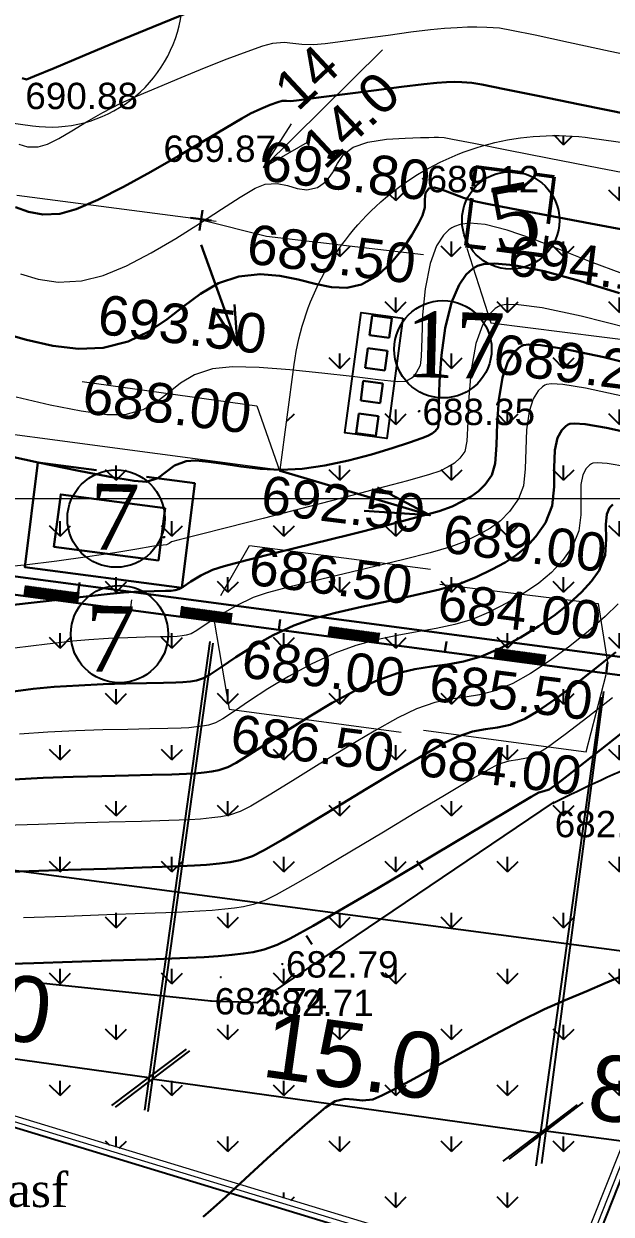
# Model space of a CAD drawing. Header units: feet. Extents: x 3381 to 1374491, y 675186 to 8751562.
# Drawn here: x 688404.22 to 688426.5, y 4376094.55 to 4376139.69 of the extents above; entities that cross this region are included whole.
import ezdxf

# ---------------------------------------------------------------- set-up
doc = ezdxf.new("R2010")
doc.units = ezdxf.units.FT
doc.header["$MEASUREMENT"] = 0
doc.header["$PDMODE"] = 34
doc.header["$PDSIZE"] = 0.01
for name, pattern in [('ACAD_ISO02W100', [15, 12, -3]), ('DASHEDX2', [38.1, 25.4, -12.7]), ('DUZ', [0])]:
    doc.linetypes.add(name, pattern=pattern)
doc.layers.get('0').update_dxf_attribs({"linetype": 'CONTINUOUS'})
doc.layers.get('Defpoints').update_dxf_attribs({"linetype": 'CONTINUOUS'})
for name, color, linetype in [('0_Point_Height', 2, 'CONTINUOUS'), ('0_Point_Point', 7, 'CONTINUOUS'), ('Layer8', 7, 'CONTINUOUS'), ('Yazilar', 7, 'CONTINUOUS')]:
    doc.layers.add(name, color=color, linetype=linetype)
for name, color, linetype, lineweight in [('ANA HORIZONTAL', 24, 'CONTINUOUS', 30), ('HORIZANTAL', 24, 'CONTINUOUS', 13), ('km setka', 170, 'CONTINUOUS', 15), ('yol 6m', 250, 'CONTINUOUS', 30)]:
    doc.layers.add(name, color=color, linetype=linetype, lineweight=lineweight)
doc.styles.get("Standard").update_dxf_attribs({"font": 'arial.ttf', "height": 2.5})
doc.styles.add('style5', font='ariall.ttf', dxfattribs={"height": 400})
doc.linetypes.add('FENCELINE2', pattern='A,6.35,-2.54,[132,ltypeshp.shx,S=2.54,R=0,X=-2.54,Y=0],-2.54,25.4', length=36.83)
doc.dimstyles.new('ISO-25', dxfattribs={"dimtxt": 2.5, "dimasz": 2.5, "dimexe": 1.25, "dimexo": 0.625, "dimtad": 1, "dimtxsty": 'Standard', "dimblk": 'OBLIQUE', "dimcen": 2.5, "dimadec": 0, "dimazin": 0, "dimtfac": 1, "dimtmove": 0, "dimatfit": 3, "dimldrblk": 'OBLIQUE', "dimfxl": 1, "dimarcsym": 0})

# ---------------------------------------------------------------- blocks, each defined once
blk = doc.blocks.new('_Oblique')
at = {"color": 0, "linetype": 'ByBlock', "lineweight": -2}
blk.add_line((-0.5, -0.5), (0.5, 0.5), dxfattribs=at)
blk = doc.blocks.new('*D123')
at = {"color": 0, "lineweight": -2, "transparency": 16777216}
for p, q in [((688336.379, 4376126.353), (688334.936, 4376115.482)), ((688335.1, 4376116.721), (688432.679, 4376103.767)), ((688433.957, 4376113.399), (688432.514, 4376102.528))]:
    blk.add_line(p, q, dxfattribs=at)
at = {"layer": 'Defpoints', "color": 0, "lineweight": 13, "transparency": 16777216}
for p in [(688336.461, 4376126.973), (688434.039, 4376114.019), (688432.679, 4376103.767)]:
    blk.add_point(p, dxfattribs=at)
at = {"color": 0, "lineweight": -2, "transparency": 16777216, "xscale": 2.5, "yscale": 2.5, "zscale": 2.5}
for p, rotation in [((688335.1, 4376116.721), 172.4381106519648), ((688432.679, 4376103.767), 352.4381106519648)]:
    blk.add_blockref('_Oblique', p, dxfattribs=dict(at, rotation=rotation))
at = {"color": 0, "lineweight": 18, "transparency": 16777216, "insert": (688384.14, 4376112.129), "char_height": 2.5, "width": 7.64475, "attachment_point": 5, "rotation": 352.4381}
blk.add_mtext('{\\fArial|b0|i0|c238|p34;98.50}', dxfattribs=at)
blk = doc.blocks.new('*D126')
at = {"color": 0, "lineweight": -2, "transparency": 16777216}
for p, q in [((688396.559, 4376118.313), (688394.085, 4376100.546)), ((688411.279, 4376116.263), (688408.805, 4376098.497)), ((688394.258, 4376101.784), (688408.978, 4376099.735))]:
    blk.add_line(p, q, dxfattribs=at)
at = {"layer": 'Defpoints', "color": 0, "lineweight": 13, "transparency": 16777216}
for p in [(688396.645, 4376118.932), (688411.365, 4376116.882), (688408.978, 4376099.735)]:
    blk.add_point(p, dxfattribs=at)
at = {"color": 0, "lineweight": -2, "transparency": 16777216, "xscale": 2.5, "yscale": 2.5, "zscale": 2.5}
for p, rotation in [((688394.258, 4376101.784), 172.0735052594781), ((688408.978, 4376099.735), 352.0735052594781)]:
    blk.add_blockref('_Oblique', p, dxfattribs=dict(at, rotation=rotation))
at = {"color": 0, "lineweight": 13, "transparency": 16777216, "insert": (688401.88, 4376102.643), "char_height": 2.5, "attachment_point": 5, "rotation": 352.0735}
blk.add_mtext('{\\fArial|b0|i0|c238|p34;15.0}', dxfattribs=at)
blk = doc.blocks.new('*D127')
at = {"color": 0, "lineweight": -2, "transparency": 16777216}
for p, q in [((688411.399, 4376116.203), (688408.926, 4376098.437)), ((688426.119, 4376114.153), (688423.645, 4376096.387)), ((688409.098, 4376099.675), (688423.818, 4376097.625))]:
    blk.add_line(p, q, dxfattribs=at)
at = {"layer": 'Defpoints', "color": 0, "lineweight": 13, "transparency": 16777216}
for p in [(688411.485, 4376116.822), (688426.205, 4376114.772), (688423.818, 4376097.625)]:
    blk.add_point(p, dxfattribs=at)
at = {"color": 0, "lineweight": -2, "transparency": 16777216, "xscale": 2.5, "yscale": 2.5, "zscale": 2.5}
for p, rotation in [((688409.098, 4376099.675), 172.0735052594781), ((688423.818, 4376097.625), 352.0735052594781)]:
    blk.add_blockref('_Oblique', p, dxfattribs=dict(at, rotation=rotation))
at = {"color": 0, "lineweight": 13, "transparency": 16777216, "insert": (688416.72, 4376100.533), "char_height": 2.5, "attachment_point": 5, "rotation": 352.0735}
blk.add_mtext('{\\fArial|b0|i0|c238|p34;15.0}', dxfattribs=at)
blk = doc.blocks.new('*D128')
at = {"color": 0, "lineweight": -2, "transparency": 16777216}
for p, q in [((688426.214, 4376114.365), (688423.855, 4376096.473)), ((688433.85, 4376113.359), (688431.491, 4376095.466)), ((688424.018, 4376097.712), (688431.654, 4376096.705))]:
    blk.add_line(p, q, dxfattribs=at)
at = {"layer": 'Defpoints', "color": 0, "lineweight": 13, "transparency": 16777216}
for p in [(688426.296, 4376114.985), (688433.932, 4376113.978), (688431.654, 4376096.705)]:
    blk.add_point(p, dxfattribs=at)
at = {"color": 0, "lineweight": -2, "transparency": 16777216, "xscale": 2.5, "yscale": 2.5, "zscale": 2.5}
for p, rotation in [((688424.018, 4376097.712), 172.4883125135938), ((688431.654, 4376096.705), 352.4883125135938)]:
    blk.add_blockref('_Oblique', p, dxfattribs=dict(at, rotation=rotation))
at = {"color": 0, "lineweight": 13, "transparency": 16777216, "insert": (688428.085, 4376099.094), "char_height": 2.5, "width": 8.40093, "attachment_point": 5, "rotation": 352.4883}
blk.add_mtext('{\\fArial|b0|i0|c238|p34;8.0}', dxfattribs=at)

msp = doc.modelspace()

# ---------------------------------------------------------------- hatches: boundary and pattern name
at = {"lineweight": 25}
h = msp.add_hatch(dxfattribs=at)
h.set_pattern_fill('GRASS', color=3, scale=3)
h.set_pattern_definition([(90, (3257.312, 90.9465), (-2.121320343, 2.121320343), [0.5625, -3.680140689]), (45, (3257.312, 90.9465), (-2.1213203436, 2.1213203436), [0.5625, -2.4375]), (135, (3257.312, 90.9465), (-2.1213203436, -2.1213203436), [0.5625, -2.4375])])
edge = h.paths.add_edge_path()
edge.add_line((688370.972, 4376192.883), (688367.226, 4376165.768))
edge.add_line((688367.226, 4376165.768), (688359.104, 4376166.921))
edge.add_line((688359.104, 4376166.921), (688358.29, 4376161.279))
edge.add_line((688358.29, 4376161.279), (688362.942, 4376160.608))
edge.add_line((688362.942, 4376160.608), (688362.215, 4376155.225))
edge.add_line((688362.215, 4376155.225), (688353.842, 4376156.356))
edge.add_line((688353.842, 4376156.356), (688351.701, 4376140.499))
edge.add_line((688351.701, 4376140.499), (688359.028, 4376139.51))
edge.add_line((688359.028, 4376139.51), (688358.806, 4376137.856))
edge.add_line((688358.806, 4376137.856), (688358.641, 4376136.621))
edge.add_line((688358.641, 4376136.621), (688357.393, 4376127.305))
edge.add_line((688357.393, 4376127.305), (688368.113, 4376125.761))
edge.add_line((688368.113, 4376125.761), (688394.743, 4376122.168))
edge.add_line((688394.743, 4376122.168), (688395.155, 4376125.278))
edge.add_line((688395.155, 4376125.278), (688409.007, 4376123.44))
edge.add_line((688409.007, 4376123.44), (688408.727, 4376121.332))
edge.add_line((688408.727, 4376121.332), (688414.083, 4376120.622))
edge.add_line((688414.083, 4376120.622), (688414.377, 4376122.798))
edge.add_line((688414.377, 4376122.798), (688413.97, 4376122.781))
edge.add_line((688413.97, 4376122.781), (688414.32, 4376125.417))
edge.add_arc((688424.582, 4376125.239), 10.263, 114.2395, 179.0096, ccw=False)
edge.add_line((688420.368, 4376134.598), (688421.162, 4376134.291))
edge.add_line((688421.162, 4376134.291), (688420.81, 4376131.194))
edge.add_line((688420.81, 4376131.194), (688424.134, 4376130.754))
edge.add_line((688424.134, 4376130.754), (688424.539, 4376133.816))
edge.add_line((688424.539, 4376133.816), (688427.07, 4376133.481))
edge.add_line((688427.07, 4376133.481), (688426.677, 4376130.407))
edge.add_line((688426.677, 4376130.407), (688429.987, 4376129.881))
edge.add_line((688429.987, 4376129.881), (688430.614, 4376133.375))
edge.add_line((688430.614, 4376133.375), (688420.865, 4376134.802))
edge.add_arc((688424.412, 4376125.452), 10, 87.4993, 110.7786, ccw=False)
edge.add_line((688424.849, 4376135.442), (688438.494, 4376133.599))
edge.add_line((688438.494, 4376133.599), (688439.147, 4376140.979))
edge.add_line((688439.147, 4376140.979), (688431.877, 4376141.985))
edge.add_line((688431.877, 4376141.985), (688434.289, 4376160.605))
edge.add_line((688434.289, 4376160.605), (688435.87, 4376160.814))
edge.add_line((688435.87, 4376160.814), (688435.274, 4376155.725))
edge.add_line((688435.274, 4376155.725), (688440.454, 4376155.015))
edge.add_line((688440.454, 4376155.015), (688440.103, 4376152.454))
edge.add_line((688440.103, 4376152.454), (688435, 4376153.153))
edge.add_line((688435, 4376153.153), (688434.389, 4376147.785))
edge.add_line((688434.389, 4376147.785), (688439.478, 4376147.068))
edge.add_line((688439.478, 4376147.068), (688439.698, 4376147.068))
edge.add_line((688439.698, 4376147.068), (688440.947, 4376155.512))
edge.add_line((688440.947, 4376155.512), (688441.648, 4376160.251))
edge.add_line((688441.648, 4376160.251), (688436.056, 4376161.23))
edge.add_line((688436.056, 4376161.23), (688434.389, 4376160.836))
edge.add_line((688434.389, 4376160.836), (688434.389, 4376161.792))
edge.add_arc((688437.47, 4376161.114), 3.155, 95.4615, 167.5925, ccw=False)
edge.add_line((688437.17, 4376164.255), (688450.499, 4376162.448))
edge.add_line((688450.499, 4376162.448), (688451.241, 4376167.695))
edge.add_line((688451.241, 4376167.695), (688437.876, 4376169.492))
edge.add_arc((688445.551, 4376167.813), 7.856, 132.7188, 167.6546, ccw=False)
edge.add_line((688440.221, 4376173.584), (688447.845, 4376170.651))
edge.add_line((688447.845, 4376170.651), (688449.599, 4376175.235))
edge.add_line((688449.599, 4376175.235), (688456.71, 4376172.514))
edge.add_line((688456.71, 4376172.514), (688433.781, 4376114.475))
edge.add_line((688433.781, 4376114.475), (688424.852, 4376091.873))
edge.add_line((688424.852, 4376091.873), (688333.257, 4376119.75))
edge.add_line((688333.257, 4376119.75), (688358.491, 4376169.045))
edge.add_line((688358.491, 4376169.045), (688370.795, 4376193.079))
edge.add_line((688370.795, 4376193.079), (688371.065, 4376193.572))
edge.add_line((688371.065, 4376193.572), (688370.972, 4376192.883))
at = {"lineweight": 30}
h = msp.add_hatch(dxfattribs=at)
h.set_pattern_fill('ANSI31', color=256, scale=0.3)
h.set_pattern_definition([(45, (3323.39012, 82.167127), (-0.0265165042945, 0.0265165042945), [])])
h.paths.add_polyline_path([(688404.295, 4376118.377), (688406.161, 4376118.127), (688406.107, 4376117.746), (688404.234, 4376118.001)])
h = msp.add_hatch(dxfattribs=at)
h.set_pattern_fill('ANSI31', color=256, scale=0.3)
h.set_pattern_definition([(45, (3329.3244, 81.37081), (-0.0265165042945, 0.0265165042945), [])])
h.paths.add_polyline_path([(688410.23, 4376117.581), (688412.095, 4376117.331), (688412.041, 4376116.95), (688410.169, 4376117.205)])
at = {"lineweight": 18}
h = msp.add_hatch(dxfattribs=at)
h.set_pattern_fill('ANSI31', color=256, scale=0.3)
h.set_pattern_definition([(45, (3334.924276, 80.629696), (-0.0265165042945, 0.0265165042945), [])])
h.paths.add_polyline_path([(688415.83, 4376116.84), (688417.695, 4376116.59), (688417.641, 4376116.208), (688415.769, 4376116.464)])
at = {"lineweight": 30}
h = msp.add_hatch(dxfattribs=at)
h.set_pattern_fill('ANSI31', color=256, scale=0.3)
h.set_pattern_definition([(45, (3341.227742, 79.798492), (-0.0265165042945, 0.0265165042945), [])])
h.paths.add_polyline_path([(688422.133, 4376116.009), (688423.999, 4376115.758), (688423.945, 4376115.377), (688422.072, 4376115.633)])

# ---------------------------------------------------------------- linework, layer by layer
at = {"color": 7, "linetype": 'ACAD_ISO02W100', "lineweight": 50, "ltscale": 0.15}
for p, q in [((688420.987, 4376131.29, -413.7), (688421.364, 4376134.266, -413.7)), ((688421.364, 4376134.266, -413.7), (688424.34, 4376133.889, -413.7)), ((688424.34, 4376133.889, -413.7), (688423.964, 4376130.913, -413.7)), ((688423.946, 4376130.892, -413.7), (688420.97, 4376131.268, -413.7)), ((688423.964, 4376130.913, -413.7), (688420.987, 4376131.29, -413.7))]:
    msp.add_line(p, q, dxfattribs=at)
at = {"color": 7, "lineweight": 30}
for p, q in [((688337.213, 4376127.57), (688433.87, 4376114.752)), ((688336.487, 4376126.999), (688434.039, 4376114.031))]:
    msp.add_line(p, q, dxfattribs=at)
at = {"color": 7, "lineweight": 50}
msp.add_line((688406.274, 4376118.133), (688406.223, 4376117.75), dxfattribs=at)
at = {"color": 30, "linetype": 'Continuous'}
for p, q in [((688413.083, 4376102.572, 682.709), (688424.31, 4376110.165, 682.82)), ((688397.678, 4376104.078, 683.075), (688411.322, 4376102.637, 682.737))]:
    msp.add_line(p, q, dxfattribs=at)
at = {"linetype": 'Continuous'}
for p, q in [((688419.134, 4376107.95), (688419.358, 4376107.619)), ((688414.928, 4376105.122), (688415.152, 4376104.791)), ((688411.322, 4376102.637, 682.737), (688413.083, 4376102.572, 682.709))]:
    msp.add_line(p, q, dxfattribs=at)
at = {"color": 7, "lineweight": 25}
msp.add_lwpolyline([(688444.855, 4376177.475), (688457.23, 4376172.739), (688425.088, 4376091.379), (688332.683, 4376119.503), (688375.874, 4376203.875), (688435.714, 4376180.976)], dxfattribs=at)
at = {"color": 1, "lineweight": 0}
msp.add_lwpolyline([(688332.97, 4376119.628), (688375.97, 4376203.628), (688456.97, 4376172.628), (688424.97, 4376091.628)], close=True, dxfattribs=at)
at = {"color": 7, "lineweight": 18}
for points in [[(688369.972, 4376140.653), (688404.557, 4376135.825, 0.415088), (688410.202, 4376140.1), (688415.895, 4376181.791)], [(688395.136, 4376125.278), (688413.951, 4376122.781), (688414.48, 4376126.768, -0.415845), (688425.764, 4376135.358), (688430.957, 4376134.639)]]:
    msp.add_lwpolyline(points, format="xyb", dxfattribs=at)
for points in [[(688417.833, 4376138.71), (688413.318, 4376134.24)], [(688413.313, 4376134.239), (688414.375, 4376135.894)], [(688413.32, 4376134.236), (688415.07, 4376135.257)], [(688410.968, 4376132.261), (688413.43, 4376131.636), (688419.377, 4376130.938)], [(688421.021, 4376131.177), (688421.936, 4376128.354), (688428.95, 4376127.464)], [(688336.939, 4376126.939), (688333.266, 4376119.751), (688424.831, 4376091.906), (688433.653, 4376114.082)], [(688406.443, 4376126.128), (688413.057, 4376125.204), (688413.928, 4376122.717)], [(688411.695, 4376118.013), (688412.789, 4376119.913), (688419.653, 4376119.005)], [(688419.997, 4376118.442), (688426.012, 4376117.709), (688426.358, 4376115.466)], [(688408.311, 4376117.852), (688408.256, 4376117.468)], [(688411.438, 4376117.033), (688412.009, 4376113.694), (688418.535, 4376112.826)], [(688419.386, 4376112.902), (688425.557, 4376112.084), (688426.312, 4376115.01)]]:
    msp.add_lwpolyline(points, dxfattribs=at)
at = {"color": 7, "linetype": 'DASHEDX2', "lineweight": 18, "ltscale": 0.3}
msp.add_lwpolyline([(688369.96, 4376137.661), (688411.824, 4376132.165)], dxfattribs=at)
at = {"color": 7, "lineweight": 30}
for points in [[(688410.543, 4376132.328), (688411.338, 4376132.238)], [(688410.996, 4376132.628), (688410.889, 4376131.847)], [(688410.957, 4376131.31), (688412.326, 4376127.492), (688412.22, 4376129.046)], [(688412.326, 4376127.492), (688411.405, 4376128.914)], [(688413.942, 4376122.741), (688419.625, 4376121.053), (688417.636, 4376122.11)], [(688419.625, 4376121.053), (688417.129, 4376121.222)], [(688404.303, 4376118.371), (688404.249, 4376117.987)], [(688406.339, 4376118.509), (688406.284, 4376118.125)], [(688406.162, 4376118.134), (688406.107, 4376117.75)], [(688410.23, 4376117.609), (688410.175, 4376117.225)], [(688411.48, 4376117.421), (688411.438, 4376117.033)], [(688412.103, 4376117.335), (688412.048, 4376116.95)], [(688413.946, 4376117.099), (688413.892, 4376116.711)], [(688415.838, 4376116.834), (688415.783, 4376116.449)], [(688417.696, 4376116.597), (688417.641, 4376116.212)], [(688420.25, 4376116.268), (688420.196, 4376115.88)], [(688422.141, 4376116.003), (688422.087, 4376115.618)], [(688423.999, 4376115.765), (688423.945, 4376115.381)], [(688426.358, 4376115.466), (688426.31, 4376115.045)]]:
    msp.add_lwpolyline(points, dxfattribs=at)
msp.add_lwpolyline([(688418.602, 4376128.523), (688417.987, 4376123.964), (688416.401, 4376124.178), (688417.016, 4376128.737)], close=True)
at = {"color": 7, "linetype": 'FENCELINE2', "lineweight": 30, "ltscale": 0.05, "elevation": 688, "flags": 128}
msp.add_lwpolyline([(688406.977, 4376122.764), (688404.756, 4376123.06), (688404.267, 4376119.08), (688410.216, 4376118.301), (688410.706, 4376122.267), (688408.875, 4376122.511)], dxfattribs=at)
at = {"color": 7, "linetype": 'DUZ', "lineweight": 30, "ltscale": 0.5, "elevation": 688, "flags": 128}
msp.add_lwpolyline([(688409.591, 4376121.324), (688405.625, 4376121.843), (688405.365, 4376119.86), (688409.331, 4376119.341)], close=True, dxfattribs=at)
at = {"color": 51, "lineweight": 13, "true_color": 0xf8f6b0}
msp.add_circle((688448.805, 4376201.629), 699.09, dxfattribs=at)
at = {"color": 7, "linetype": 'DUZ', "lineweight": 25}
for centre in [(688422.69, 4376132.236, 2350.8), (688420.12, 4376127.348, 7577.054), (688407.723, 4376120.927, 8453.466), (688407.854, 4376116.547, -2812.813)]:
    msp.add_circle(centre, 1.846, dxfattribs=at)
at = {"linetype": 'Continuous'}
msp.add_open_spline([(688384.942, 4376325.598), (688386.763, 4376322.128), (688393.069, 4376310.11), (688402.966, 4376292.128), (688416.961, 4376272.864), (688427.732, 4376252.666), (688438.695, 4376234.78), (688447.823, 4376217.377), (688461.238, 4376198.856), (688477.838, 4376184.567), (688489.373, 4376169.73), (688497.303, 4376159.248), (688508.621, 4376147.329), (688516.87, 4376136.637), (688521.314, 4376130.877)], degree=3, knots=[0, 0, 0, 0, 11.75951, 40.72321, 61.46233, 83.054979, 109.290717, 124.392744, 141.962718, 177.533008, 189.558821, 198.276488, 216.955448, 238.768866, 238.768866, 238.768866, 238.768866], dxfattribs=at)
at = {"color": 30, "linetype": 'Continuous'}
msp.add_open_spline([(688424.282, 4376110.14), (688426.718, 4376111.323), (688431.812, 4376113.795), (688440.678, 4376110.971), (688447.949, 4376107.944), (688452.318, 4376102.695), (688453.269, 4376097.039), (688453.391, 4376093.059), (688453.465, 4376090.645)], degree=3, knots=[0, 0, 0, 0, 7.836941, 16.383664, 26.472949, 31.316468, 36.03358, 43.306752, 43.306752, 43.306752, 43.306752], dxfattribs=at)
at = {"layer": '0_Point_Point'}
for p in [(688419.364, 4376133.817, 689.123), (688419.206, 4376124.988, 688.349), (688419.224, 4376125.009, 688.349), (688409.535, 4376120.231, 687.589), (688409.536, 4376120.21, 687.589), (688409.554, 4376120.231, 687.589), (688424.31, 4376110.165, 682.82), (688414.028, 4376104.035, 682.786), (688411.699, 4376103.538, 682.77), (688411.322, 4376102.637, 682.737), (688413.083, 4376102.572, 682.709)]:
    msp.add_point(p, dxfattribs=at)
at = {"layer": 'ANA HORIZONTAL', "color": 32, "lineweight": 30}
for points, elevation in [([(688404.162, 4376137.626), (688404.324, 4376137.585), (688404.631, 4376137.703), (688405.38, 4376138.014), (688406.456, 4376138.467), (688407.744, 4376139.006), (688409.127, 4376139.58), (688410.491, 4376140.134)], 691), ([(688403.905, 4376132.736), (688404.398, 4376132.56), (688404.943, 4376132.458), (688405.596, 4376132.483), (688406.209, 4376132.661), (688407.034, 4376133.021), (688408, 4376133.511), (688409.036, 4376134.08), (688410.074, 4376134.675), (688411.041, 4376135.246), (688411.869, 4376135.74), (688412.487, 4376136.106), (688412.824, 4376136.293), (688413.213, 4376136.466), (688413.571, 4376136.613), (688413.857, 4376136.719), (688414.027, 4376136.77), (688414.186, 4376136.77), (688414.348, 4376136.758), (688414.667, 4376136.797), (688415.402, 4376136.892), (688416.399, 4376137.022), (688417.5, 4376137.166), (688418.552, 4376137.3), (688419.398, 4376137.403), (688419.883, 4376137.453), (688420.257, 4376137.476), (688420.55, 4376137.486), (688420.842, 4376137.481), (688421.215, 4376137.457), (688421.6, 4376137.389), (688422.458, 4376137.215), (688423.72, 4376136.956), (688425.316, 4376136.629), (688427.178, 4376136.253)], 690), ([(688403.34, 4376127.988), (688404.332, 4376127.701), (688405.328, 4376127.477), (688406.305, 4376127.362), (688407.238, 4376127.401), (688408.178, 4376127.64), (688408.969, 4376128.02), (688409.659, 4376128.485), (688410.297, 4376128.982), (688410.93, 4376129.456), (688411.609, 4376129.851), (688412.382, 4376130.113), (688413.186, 4376130.198), (688413.933, 4376130.14), (688414.628, 4376129.998), (688415.28, 4376129.833), (688415.894, 4376129.705), (688416.477, 4376129.674), (688417.037, 4376129.802), (688417.639, 4376130.151), (688418.159, 4376130.625), (688418.593, 4376131.156), (688418.937, 4376131.677), (688419.188, 4376132.12), (688419.342, 4376132.417), (688419.428, 4376132.727), (688419.435, 4376133.024), (688419.455, 4376133.276), (688419.581, 4376133.45), (688419.797, 4376133.479), (688420.1, 4376133.397), (688420.474, 4376133.251), (688420.903, 4376133.088), (688421.372, 4376132.953), (688421.799, 4376132.867), (688422.712, 4376132.688), (688424.043, 4376132.432), (688425.72, 4376132.114), (688427.674, 4376131.749)], 689), ([(688426.812, 4376129.475), (688425.304, 4376129.944), (688423.955, 4376130.309), (688422.812, 4376130.538), (688422.08, 4376130.603), (688421.654, 4376130.572), (688421.434, 4376130.51), (688421.345, 4376130.465), (688421.225, 4376130.385), (688421.006, 4376130.182), (688420.729, 4376129.787), (688420.444, 4376129.125), (688420.203, 4376128.155), (688420.063, 4376127.12), (688419.995, 4376126.124), (688419.97, 4376125.266), (688419.96, 4376124.651), (688419.935, 4376124.379), (688419.827, 4376124.243), (688419.707, 4376124.156), (688419.545, 4376124.072), (688419.322, 4376123.982), (688418.854, 4376123.813), (688418.196, 4376123.595), (688417.405, 4376123.357), (688416.536, 4376123.128), (688415.644, 4376122.938), (688414.784, 4376122.815), (688413.97, 4376122.781), (688413.192, 4376122.819), (688412.464, 4376122.901), (688411.803, 4376122.999), (688411.224, 4376123.085), (688410.744, 4376123.131), (688410.378, 4376123.11), (688409.944, 4376122.937), (688409.626, 4376122.697), (688409.31, 4376122.465), (688408.879, 4376122.32), (688408.409, 4376122.357), (688407.493, 4376122.512), (688406.244, 4376122.756), (688404.775, 4376123.06), (688403.198, 4376123.396)], 688), ([(688428.096, 4376126.587), (688426.216, 4376127.05), (688424.707, 4376127.37), (688423.818, 4376127.507), (688423.363, 4376127.531), (688423.17, 4376127.506), (688423.108, 4376127.481), (688422.999, 4376127.406), (688422.808, 4376127.222), (688422.582, 4376126.868), (688422.377, 4376126.281), (688422.238, 4376125.431), (688422.181, 4376124.541), (688422.153, 4376123.706), (688422.101, 4376123.018), (688421.972, 4376122.574), (688421.721, 4376122.226), (688421.47, 4376121.971), (688421.194, 4376121.771), (688420.867, 4376121.589), (688420.465, 4376121.387), (688419.977, 4376121.215), (688419.086, 4376120.963), (688417.91, 4376120.655), (688416.565, 4376120.315), (688415.168, 4376119.968), (688413.833, 4376119.638), (688412.679, 4376119.348), (688411.822, 4376119.123), (688411.377, 4376118.988), (688410.939, 4376118.773), (688410.554, 4376118.538), (688410.262, 4376118.343), (688410.103, 4376118.245), (688409.962, 4376118.208), (688409.816, 4376118.191), (688409.599, 4376118.183), (688409.169, 4376118.174), (688408.61, 4376118.157), (688408.005, 4376118.123), (688407.494, 4376118.071), (688406.477, 4376117.957), (688405.069, 4376117.795), (688403.383, 4376117.6)], 687), ([(688427.699, 4376124.07), (688426.326, 4376124.374), (688425.515, 4376124.508), (688425.1, 4376124.537), (688424.926, 4376124.517), (688424.872, 4376124.496), (688424.777, 4376124.431), (688424.623, 4376124.278), (688424.466, 4376123.991), (688424.366, 4376123.526), (688424.343, 4376122.851), (688424.341, 4376122.127), (688424.263, 4376121.414), (688424.009, 4376120.77), (688423.644, 4376120.251), (688423.284, 4376119.853), (688422.903, 4376119.536), (688422.476, 4376119.264), (688421.978, 4376118.999), (688421.385, 4376118.703), (688420.781, 4376118.466), (688419.984, 4376118.238), (688419.053, 4376118.017), (688418.047, 4376117.798), (688417.026, 4376117.579), (688416.05, 4376117.354), (688415.179, 4376117.122), (688414.471, 4376116.877), (688413.677, 4376116.504), (688412.933, 4376116.086), (688412.267, 4376115.669), (688411.709, 4376115.297), (688411.289, 4376115.017), (688411.034, 4376114.873), (688410.768, 4376114.79), (688410.544, 4376114.755), (688410.261, 4376114.727), (688409.995, 4376114.713), (688409.52, 4376114.702), (688408.874, 4376114.689), (688408.097, 4376114.671), (688407.229, 4376114.644), (688406.308, 4376114.603), (688405.374, 4376114.545), (688404.58, 4376114.466), (688403.542, 4376114.336)], 686), ([(688426.559, 4376121.458), (688426.442, 4376121.331), (688426.34, 4376121.092), (688426.299, 4376120.704), (688426.308, 4376120.142), (688426.266, 4376119.545), (688426.046, 4376118.965), (688425.751, 4376118.559), (688425.372, 4376118.138), (688424.91, 4376117.708), (688424.37, 4376117.275), (688423.754, 4376116.845), (688423.065, 4376116.424), (688422.305, 4376116.018), (688421.564, 4376115.701), (688420.903, 4376115.51), (688420.289, 4376115.398), (688419.684, 4376115.315), (688419.052, 4376115.214), (688418.358, 4376115.047), (688417.565, 4376114.767), (688416.774, 4376114.397), (688415.923, 4376113.935), (688415.056, 4376113.422), (688414.215, 4376112.897), (688413.443, 4376112.403), (688412.782, 4376111.978), (688412.276, 4376111.664), (688411.966, 4376111.501), (688411.627, 4376111.39), (688411.351, 4376111.332), (688411.067, 4376111.299), (688410.707, 4376111.263), (688410.389, 4376111.244), (688409.839, 4376111.227), (688409.096, 4376111.21), (688408.197, 4376111.19), (688407.183, 4376111.165), (688406.091, 4376111.133), (688404.962, 4376111.09), (688403.832, 4376111.036)], 685), ([(688426.679, 4376115.867), (688425.923, 4376115.254), (688425.132, 4376114.64), (688424.375, 4376114.079), (688423.717, 4376113.625), (688423.225, 4376113.333), (688422.665, 4376113.108), (688422.186, 4376113.001), (688421.731, 4376112.939), (688421.241, 4376112.849), (688420.659, 4376112.656), (688420.133, 4376112.392), (688419.329, 4376111.935), (688418.329, 4376111.344), (688417.218, 4376110.674), (688416.079, 4376109.981), (688414.994, 4376109.324), (688414.046, 4376108.758), (688413.32, 4376108.341), (688412.897, 4376108.129), (688412.427, 4376107.975), (688412.045, 4376107.895), (688411.652, 4376107.849), (688411.152, 4376107.799), (688410.694, 4376107.769), (688409.85, 4376107.733), (688408.71, 4376107.693), (688407.367, 4376107.649), (688405.91, 4376107.602), (688404.431, 4376107.556), (688403.021, 4376107.51)], 684), ([(688427.182, 4376113.017), (688426.098, 4376112.162), (688425.141, 4376111.412), (688424.446, 4376110.872), (688424.145, 4376110.648), (688423.952, 4376110.593), (688423.753, 4376110.545), (688423.461, 4376110.376), (688422.747, 4376109.95), (688421.713, 4376109.33), (688420.457, 4376108.578), (688419.079, 4376107.756), (688417.677, 4376106.925), (688416.352, 4376106.147), (688415.203, 4376105.486), (688414.329, 4376105.001), (688413.829, 4376104.757), (688413.335, 4376104.59), (688412.929, 4376104.49), (688412.546, 4376104.432), (688412.123, 4376104.389), (688411.597, 4376104.335), (688411.066, 4376104.298), (688410.143, 4376104.256), (688408.931, 4376104.21), (688407.536, 4376104.162), (688406.06, 4376104.115), (688404.608, 4376104.07), (688403.285, 4376104.028)], 683), ([(688426.9, 4376103.569), (688426.277, 4376103.309), (688425.58, 4376103.005), (688424.756, 4376102.664), (688423.97, 4376102.321), (688423.054, 4376101.871), (688422.061, 4376101.353), (688421.045, 4376100.804), (688420.058, 4376100.261), (688419.154, 4376099.762), (688418.385, 4376099.344), (688417.805, 4376099.044), (688417.466, 4376098.9), (688417.067, 4376098.855), (688416.733, 4376098.893), (688416.407, 4376098.92), (688416.032, 4376098.839), (688415.672, 4376098.596), (688415.066, 4376098.094), (688414.3, 4376097.417), (688413.457, 4376096.654), (688412.624, 4376095.889), (688411.884, 4376095.21), (688411.323, 4376094.702), (688411.025, 4376094.452)], 682.5)]:
    msp.add_lwpolyline(points, dxfattribs=dict(at, elevation=elevation))
at = {"layer": 'HORIZANTAL', "color": 32, "linetype": 'Continuous', "lineweight": 13}
for points, elevation in [([(688404.042, 4376135.133), (688404.369, 4376135.03), (688404.775, 4376135.024), (688405.127, 4376135.133), (688405.551, 4376135.347), (688406.044, 4376135.638), (688406.603, 4376135.977), (688407.226, 4376136.333), (688407.91, 4376136.677), (688408.541, 4376136.958), (688409.32, 4376137.294), (688410.187, 4376137.657), (688411.079, 4376138.021), (688411.935, 4376138.359), (688412.694, 4376138.646), (688413.293, 4376138.854), (688413.671, 4376138.958), (688414.093, 4376138.993), (688414.431, 4376138.961), (688414.773, 4376138.914), (688415.207, 4376138.902), (688415.648, 4376138.943), (688416.328, 4376139.029), (688417.158, 4376139.142), (688418.048, 4376139.265), (688418.908, 4376139.382), (688419.648, 4376139.475), (688420.179, 4376139.527), (688420.663, 4376139.557), (688421.049, 4376139.575), (688421.402, 4376139.578), (688421.787, 4376139.565), (688422.27, 4376139.533), (688422.726, 4376139.455), (688423.621, 4376139.269), (688424.887, 4376138.995), (688426.459, 4376138.657), (688428.268, 4376138.275)], 690.5), ([(688404.096, 4376130.212), (688404.773, 4376130.002), (688405.527, 4376129.895), (688406.417, 4376129.942), (688407.228, 4376130.15), (688408.119, 4376130.519), (688409.051, 4376131.002), (688409.987, 4376131.552), (688410.888, 4376132.12), (688411.716, 4376132.658), (688412.433, 4376133.119), (688413.002, 4376133.454), (688413.384, 4376133.615), (688413.836, 4376133.64), (688414.226, 4376133.558), (688414.586, 4376133.45), (688414.952, 4376133.398), (688415.357, 4376133.483), (688415.706, 4376133.72), (688415.932, 4376134.039), (688416.12, 4376134.393), (688416.352, 4376134.735), (688416.711, 4376135.019), (688417.274, 4376135.208), (688417.975, 4376135.313), (688418.682, 4376135.361), (688419.263, 4376135.375), (688419.587, 4376135.38), (688419.792, 4376135.392), (688419.955, 4376135.394), (688420.16, 4376135.382), (688420.481, 4376135.322), (688421.297, 4376135.16), (688422.541, 4376134.914), (688424.142, 4376134.599), (688426.033, 4376134.233), (688428.146, 4376133.831)], 689.5), ([(688426.941, 4376130.204), (688425.721, 4376130.665), (688424.574, 4376131.123), (688423.514, 4376131.539), (688422.557, 4376131.871), (688421.719, 4376132.079), (688421.145, 4376132.128), (688420.776, 4376132.083), (688420.561, 4376132.009), (688420.463, 4376131.958), (688420.346, 4376131.878), (688420.136, 4376131.674), (688419.879, 4376131.274), (688419.631, 4376130.606), (688419.441, 4376129.643), (688419.349, 4376128.651), (688419.313, 4376127.752), (688419.294, 4376127.07), (688419.251, 4376126.728), (688419.108, 4376126.46), (688418.952, 4376126.264), (688418.717, 4376126.121), (688418.38, 4376126.12), (688417.665, 4376126.193), (688416.678, 4376126.31), (688415.525, 4376126.445), (688414.312, 4376126.57), (688413.146, 4376126.658), (688412.133, 4376126.681), (688411.38, 4376126.611), (688410.697, 4376126.382), (688410.167, 4376126.06), (688409.714, 4376125.696), (688409.262, 4376125.341), (688408.735, 4376125.046), (688408.059, 4376124.861), (688407.369, 4376124.864), (688406.394, 4376125), (688405.219, 4376125.235), (688403.93, 4376125.531)], 688.5), ([(688427.159, 4376128.148), (688425.358, 4376128.604), (688423.883, 4376128.915), (688422.991, 4376129.037), (688422.516, 4376129.045), (688422.301, 4376129.006), (688422.226, 4376128.973), (688422.104, 4376128.889), (688421.885, 4376128.677), (688421.621, 4376128.262), (688421.37, 4376127.571), (688421.185, 4376126.572), (688421.099, 4376125.541), (688421.064, 4376124.598), (688421.031, 4376123.869), (688420.953, 4376123.477), (688420.757, 4376123.213), (688420.554, 4376123.031), (688420.313, 4376122.885), (688420.005, 4376122.73), (688419.608, 4376122.598), (688418.772, 4376122.363), (688417.612, 4376122.051), (688416.238, 4376121.69), (688414.764, 4376121.308), (688413.302, 4376120.932), (688411.965, 4376120.59), (688410.866, 4376120.31), (688410.117, 4376120.118), (688409.83, 4376120.043), (688409.734, 4376119.985), (688409.637, 4376119.931), (688409.506, 4376119.919), (688409.32, 4376119.913), (688409.085, 4376119.873), (688408.514, 4376119.774), (688407.677, 4376119.634), (688406.641, 4376119.472), (688405.477, 4376119.307), (688404.253, 4376119.158), (688403.037, 4376119.042)], 687.5), ([(688426.98, 4376125.555), (688425.528, 4376125.87), (688424.671, 4376126.007), (688424.233, 4376126.034), (688424.048, 4376126.012), (688423.99, 4376125.988), (688423.894, 4376125.924), (688423.73, 4376125.768), (688423.542, 4376125.474), (688423.384, 4376124.991), (688423.291, 4376124.29), (688423.263, 4376123.542), (688423.242, 4376122.813), (688423.17, 4376122.167), (688422.99, 4376121.672), (688422.647, 4376121.195), (688422.303, 4376120.845), (688421.924, 4376120.57), (688421.476, 4376120.321), (688420.925, 4376120.045), (688420.418, 4376119.853), (688419.63, 4376119.626), (688418.642, 4376119.373), (688417.532, 4376119.105), (688416.38, 4376118.835), (688415.263, 4376118.571), (688414.262, 4376118.326), (688413.456, 4376118.109), (688412.924, 4376117.933), (688412.274, 4376117.621), (688411.68, 4376117.274), (688411.174, 4376116.946), (688410.792, 4376116.689), (688410.569, 4376116.559), (688410.386, 4376116.502), (688410.233, 4376116.478), (688410.039, 4376116.459), (688409.811, 4376116.448), (688409.395, 4376116.439), (688408.831, 4376116.427), (688408.164, 4376116.409), (688407.436, 4376116.379), (688406.689, 4376116.334), (688406.079, 4376116.274), (688405.112, 4376116.16), (688403.871, 4376116.007)], 686.5), ([(688427.094, 4376122.884), (688426.345, 4376123.011), (688425.963, 4376123.039), (688425.803, 4376123.023), (688425.754, 4376123.004), (688425.674, 4376122.95), (688425.546, 4376122.824), (688425.421, 4376122.593), (688425.348, 4376122.219), (688425.343, 4376121.673), (688425.348, 4376121.074), (688425.273, 4376120.46), (688425.027, 4376119.867), (688424.65, 4376119.341), (688424.231, 4376118.886), (688423.756, 4376118.482), (688423.21, 4376118.107), (688422.578, 4376117.74), (688421.845, 4376117.36), (688421.229, 4376117.105), (688420.568, 4376116.912), (688419.869, 4376116.76), (688419.137, 4376116.627), (688418.38, 4376116.489), (688417.603, 4376116.324), (688416.814, 4376116.109), (688416.018, 4376115.822), (688415.121, 4376115.407), (688414.267, 4376114.942), (688413.481, 4376114.465), (688412.787, 4376114.013), (688412.209, 4376113.624), (688411.772, 4376113.336), (688411.5, 4376113.187), (688411.226, 4376113.097), (688411.004, 4376113.051), (688410.775, 4376113.024), (688410.484, 4376112.995), (688410.194, 4376112.978), (688409.688, 4376112.965), (688409.001, 4376112.952), (688408.168, 4376112.934), (688407.222, 4376112.91), (688406.199, 4376112.874), (688405.133, 4376112.824), (688404.058, 4376112.756)], 685.5), ([(688426.761, 4376117.69), (688426.272, 4376117.209), (688425.645, 4376116.662), (688424.932, 4376116.093), (688424.181, 4376115.543), (688423.442, 4376115.057), (688422.765, 4376114.676), (688422.091, 4376114.394), (688421.506, 4376114.241), (688420.963, 4376114.157), (688420.415, 4376114.081), (688419.814, 4376113.953), (688419.112, 4376113.711), (688418.41, 4376113.371), (688417.509, 4376112.867), (688416.489, 4376112.26), (688415.431, 4376111.612), (688414.416, 4376110.983), (688413.524, 4376110.433), (688412.836, 4376110.023), (688412.432, 4376109.815), (688412.027, 4376109.682), (688411.698, 4376109.613), (688411.36, 4376109.574), (688410.929, 4376109.531), (688410.503, 4376109.504), (688409.729, 4376109.476), (688408.688, 4376109.444), (688407.463, 4376109.409), (688406.134, 4376109.371), (688404.784, 4376109.329), (688403.495, 4376109.283)], 684.5), ([(688426.549, 4376114.13), (688425.613, 4376113.397), (688424.757, 4376112.743), (688424.081, 4376112.248), (688423.685, 4376111.991), (688423.29, 4376111.841), (688422.955, 4376111.781), (688422.616, 4376111.728), (688422.206, 4376111.6), (688421.83, 4376111.402), (688421.127, 4376110.995), (688420.179, 4376110.431), (688419.064, 4376109.763), (688417.863, 4376109.041), (688416.655, 4376108.318), (688415.522, 4376107.645), (688414.542, 4376107.073), (688413.796, 4376106.656), (688413.363, 4376106.443), (688412.923, 4376106.294), (688412.561, 4376106.205), (688412.22, 4376106.153), (688411.843, 4376106.115), (688411.374, 4376106.067), (688410.896, 4376106.035), (688410.01, 4376105.994), (688408.806, 4376105.946), (688407.378, 4376105.895), (688405.816, 4376105.841), (688404.213, 4376105.788)], 683.5)]:
    msp.add_lwpolyline(points, dxfattribs=dict(at, elevation=elevation))
at = {"layer": 'km setka', "flags": 128}
msp.add_lwpolyline([(688294.236, 4376121.686), (688545.317, 4376121.686)], dxfattribs=at)
at = {"layer": 'yol 6m', "color": 0, "linetype": 'ByBlock', "lineweight": 30}
for p, q in [((688417.334, 4376127.885), (688417.435, 4376128.628)), ((688417.442, 4376128.628), (688418.185, 4376128.527)), ((688418.178, 4376128.528), (688418.078, 4376127.785)), ((688418.078, 4376127.785), (688417.334, 4376127.885)), ((688417.167, 4376126.646), (688417.268, 4376127.39)), ((688417.274, 4376127.389), (688418.018, 4376127.289)), ((688418.011, 4376127.289), (688417.911, 4376126.546)), ((688417.911, 4376126.546), (688417.167, 4376126.646)), ((688417, 4376125.408), (688417.1, 4376126.151)), ((688417.1, 4376126.151), (688417.844, 4376126.051)), ((688417.844, 4376126.051), (688417.743, 4376125.307)), ((688417.743, 4376125.307), (688417, 4376125.408)), ((688416.833, 4376124.169), (688416.933, 4376124.912)), ((688416.933, 4376124.912), (688417.676, 4376124.812)), ((688417.676, 4376124.812), (688417.576, 4376124.069)), ((688417.576, 4376124.069), (688416.833, 4376124.169))]:
    msp.add_line(p, q, dxfattribs=at)

# ---------------------------------------------------------------- texts
at = {"lineweight": 9, "attachment_point": 1}
for s, insert, char_height, width, rotation in [('{\\fArial|b0|i0|c238|p34;\\H0.91512x;14} ', (688413.583, 4376137.424), 1.63913, 5.09508, 43.0833), ('{\\fArial|b0|i0|c238|p34;\\H0.91512x;14.0} ', (688414.61, 4376135.214), 1.63913, 5.09508, 43.0833), ('{\\fArial|b0|i0|c238|p34;\\H0.50197x;693.80} ', (688413.349, 4376135.255), 2.98821, 13.1245, 352.9579), ('{\\fArial|b0|i0|c238|p34;\\H0.68182x;689.50} ', (688412.808, 4376132.105), 2.2, 13.1245, 352.9579), ('{\\fArial|b0|i0|c238|p34;\\H0.50197x;694.10} ', (688422.706, 4376131.664), 2.98821, 13.1245, 352.9579), ('{\\fArial|b0|i0|c238|p34;\\H0.50197x;693.50} ', (688407.151, 4376129.433), 2.98821, 13.1245, 352.9579), ('{\\fArial|b0|i0|c238|p34;689.20} ', (688422.154, 4376127.941), 1.5, 13.1245, 352.9579), ('{\\fArial|b0|i0|c238|p34;\\H0.68182x;688.00} ', (688406.574, 4376126.421), 2.2, 13.1245, 352.9579), ('{\\fArial|b0|i0|c238|p34;\\H0.63583x;692.50} ', (688413.344, 4376122.576), 2.28338, 10.02883, 352.9579), ('{\\fArial|b0|i0|c238|p34;\\H0.63583x;689.00} ', (688420.234, 4376121.094), 2.28338, 10.02883, 352.9579), ('{\\fArial|b0|i0|c238|p34;\\H0.86364x;686.50} ', (688412.881, 4376119.872), 1.68109, 10.02883, 352.9579), ('{\\fArial|b0|i0|c238|p34;\\H0.86364x;684.00} ', (688420.032, 4376118.526), 1.68109, 10.02883, 352.9579), ('{\\fArial|b0|i0|c238|p34;\\H0.63583x;689.00} ', (688412.608, 4376116.356), 2.28338, 10.02883, 352.9579), ('{\\fArial|b0|i0|c238|p34;\\H0.63583x;685.50} ', (688419.717, 4376115.475), 2.28338, 10.02883, 352.9579), ('{\\fArial|b0|i0|c238|p34;\\H0.86364x;686.50} ', (688412.187, 4376113.511), 1.68109, 10.02883, 352.9579), ('{\\fArial|b0|i0|c238|p34;\\H0.86364x;684.00} ', (688419.295, 4376112.63), 1.68109, 10.02883, 352.9579)]:
    msp.add_mtext(s, dxfattribs=dict(at, insert=insert, char_height=char_height, width=width, rotation=rotation))
at = {"layer": '0_Point_Height', "color": 0}
for s, p in [('690.88', (688404.282, 4376136.456, 690.883)), ('689.87', (688409.52, 4376134.455, 689.868)), ('689.12', (688419.5, 4376133.303, 689.123)), ('688.35', (688419.342, 4376124.474, 688.349)), ('682.82', (688424.359, 4376108.843, 682.82)), ('682.79', (688414.164, 4376103.521, 682.786)), ('682.74', (688411.458, 4376102.123, 682.737)), ('682.71', (688413.219, 4376102.058, 682.709))]:
    msp.add_text(s, height=1, dxfattribs=at).set_placement(p)
at = {"layer": 'Layer8', "color": 0, "lineweight": 18, "char_height": 2.5, "width": 81.30669, "attachment_point": 7, "style": 'style5'}
for s, insert, rotation in [('{\\fTimes New Roman|b0|i0|c238|p18;5}', (688422.128, 4376130.918, 1377.5), 10.5557), ('{\\fTimes New Roman|b0|i0|c238|p18;17}', (688418.658, 4376126.302, 7577.054), 358.6112), ('{\\fTimes New Roman|b0|i0|c238|p18;7}', (688406.687, 4376119.758, 8453.466), 358.6112), ('{\\fTimes New Roman|b0|i0|c238|p18;7}', (688406.519, 4376115.14, 8453.466), 358.6112)]:
    msp.add_mtext(s, dxfattribs=dict(at, insert=insert, rotation=rotation))
at = {"layer": 'Yazilar', "color": 30, "insert": (688403.623, 4376096.124), "char_height": 1.3, "width": 0.10588, "attachment_point": 1, "rotation": 359.7512}
msp.add_mtext('{\\fTimes New Roman|b0|i0|c0|p18;asf}', dxfattribs=at)

# ---------------------------------------------------------------- dimensions: what is measured, and where the dimension line sits
at = {"color": 7, "lineweight": 18}
dim = msp.add_aligned_dim(p1=(688336.461, 4376126.973), p2=(688434.039, 4376114.019), distance=-10.342, text='{\\fArial|b0|i0|c238|p34;98.50}', dimstyle='ISO-25', dxfattribs=at)
dim.commit()
dim.dimension.update_dxf_attribs({"geometry": '*D123', "text_midpoint": (688384.14, 4376112.129)})
at = {"color": 7, "lineweight": 13}
for p1, p2, distance, text, picture, middle in [((688396.645, 4376118.932), (688411.365, 4376116.882), -17.313, '{\\fArial|b0|i0|c238|p34;15.0}', '*D126', (688401.88, 4376102.643)), ((688411.485, 4376116.822), (688426.205, 4376114.772), -17.313, '{\\fArial|b0|i0|c238|p34;15.0}', '*D127', (688416.72, 4376100.533)), ((688426.296, 4376114.985), (688433.932, 4376113.978), -17.423, '{\\fArial|b0|i0|c238|p34;8.0}', '*D128', (688428.085, 4376099.094))]:
    dim = msp.add_aligned_dim(p1=p1, p2=p2, distance=distance, text=text, dimstyle='ISO-25', dxfattribs=at)
    dim.commit()
    dim.dimension.update_dxf_attribs({"geometry": picture, "text_midpoint": middle})

doc.saveas('drawing.dxf')
